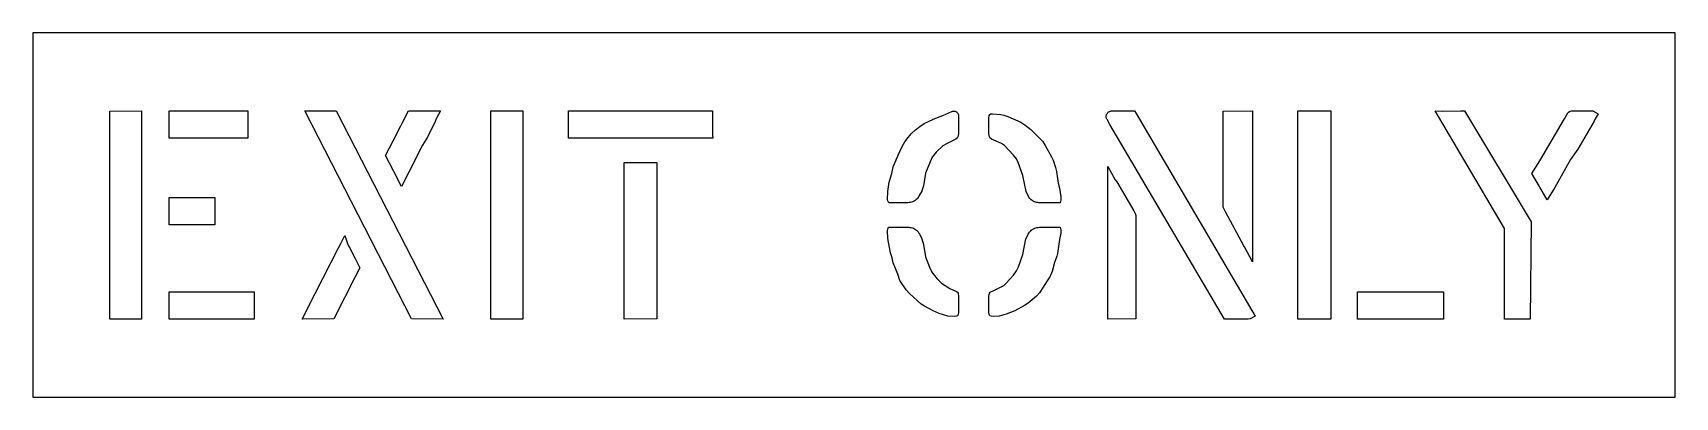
# Model space of a CAD drawing. Header units: inches. Extents: x 0 to 63, y 0 to 14.
import ezdxf

# ---------------------------------------------------------------- set-up
doc = ezdxf.new("R2010")
doc.units = ezdxf.units.IN
doc.header["$MEASUREMENT"] = 0
doc.layers.add('CUT', color=1, linetype='Continuous')

msp = doc.modelspace()

# ---------------------------------------------------------------- linework, layer by layer
at = {"layer": 'CUT'}
for points in [[(0, 0), (63, 0), (63, 14), (0, 14)], [(2.947, 10.995), (4.162, 10.996), (4.162, 3), (2.947, 3), (2.947, 3)], [(8.244, 9.956), (5.233, 9.956), (5.233, 11), (8.243, 11)], [(15.746, 2.999), (14.527, 3.005), (10.438, 10.999), (11.634, 10.997)], [(15.138, 9.995), (14.941, 9.686), (14.439, 8.666), (14.143, 8.096), (13.849, 8.668), (13.835, 8.696), (13.533, 9.284), (13.83, 9.875), (14.414, 10.996), (15.639, 10.999), (15.483, 10.716), (15.433, 10.598)], [(17.575, 11), (18.79, 11), (18.79, 3.004), (17.575, 3.003)], [(20.543, 9.956), (20.545, 11), (26.077, 11), (26.078, 10.114), (26.075, 10.061), (26.079, 9.956)], [(35.366, 10.989), (35.384, 10.984), (35.402, 10.977), (35.418, 10.969), (35.434, 10.959), (35.448, 10.947), (35.461, 10.934), (35.473, 10.919), (35.483, 10.903), (35.491, 10.887), (35.498, 10.869), (35.503, 10.851), (35.506, 10.833), (35.507, 10.815), (35.507, 10.564), (35.506, 10.434), (35.506, 10.114), (35.488, 9.997), (35.462, 9.957), (35.412, 9.917), (35.043, 9.738), (34.913, 9.652), (34.648, 9.415), (34.503, 9.223), (34.419, 9.043), (34.249, 8.605), (34.16, 8.116), (34.106, 7.931), (34.102, 7.918), (34.1, 7.913), (34.005, 7.749), (33.981, 7.705), (33.953, 7.664), (33.921, 7.626), (33.886, 7.591), (33.847, 7.561), (33.805, 7.534), (33.761, 7.512), (33.714, 7.494), (33.666, 7.482), (33.617, 7.474), (33.567, 7.472), (33.378, 7.472), (32.83, 7.472), (32.8, 7.538), (32.789, 7.598), (32.793, 7.906), (32.853, 8.257), (32.955, 8.597), (33.002, 8.845), (33.192, 9.298), (33.258, 9.443), (33.346, 9.63), (33.451, 9.808), (33.572, 9.975), (33.708, 10.13), (33.858, 10.271), (34.021, 10.398), (34.196, 10.509), (34.38, 10.602), (34.521, 10.674), (34.525, 10.676), (34.531, 10.679), (34.907, 10.823), (35.028, 10.878), (35.257, 10.979), (35.274, 10.985), (35.292, 10.99), (35.311, 10.993), (35.329, 10.993), (35.348, 10.992)], [(37.399, 10.787), (37.894, 10.567), (38.05, 10.469), (38.287, 10.287), (38.744, 9.818), (38.837, 9.676), (39.081, 9.241), (39.135, 9.11), (39.227, 8.825), (39.262, 8.673), (39.333, 8.223), (39.385, 8.025), (39.437, 7.704), (39.437, 7.57), (39.406, 7.472), (38.774, 7.472), (38.592, 7.472), (38.547, 7.474), (38.502, 7.481), (38.458, 7.492), (38.415, 7.508), (38.374, 7.529), (38.336, 7.553), (38.3, 7.581), (38.267, 7.613), (38.238, 7.648), (38.212, 7.685), (38.191, 7.725), (38.104, 7.885), (38.102, 7.889), (38.099, 7.9), (37.978, 8.519), (37.797, 9.014), (37.732, 9.154), (37.619, 9.299), (37.273, 9.676), (37.155, 9.749), (36.779, 9.915), (36.726, 9.951), (36.692, 10), (36.674, 10.117), (36.674, 10.714), (36.683, 10.818), (36.707, 10.863), (36.743, 10.881), (36.817, 10.886), (37.128, 10.861), (37.253, 10.84)], [(41.311, 10.981), (41.332, 10.988), (41.353, 10.994), (41.375, 10.997), (41.398, 10.998), (41.611, 10.998), (42.266, 10.996), (42.323, 10.899), (46.89, 3.117), (46.697, 3.008), (46.619, 3.001), (45.711, 3.002), (41.314, 10.479), (41.206, 10.664), (41.196, 10.683), (41.187, 10.704), (41.181, 10.725), (41.177, 10.747), (41.175, 10.769), (41.176, 10.791), (41.179, 10.814), (41.183, 10.835), (41.19, 10.856), (41.199, 10.877), (41.211, 10.896), (41.223, 10.914), (41.238, 10.931), (41.254, 10.946), (41.272, 10.959), (41.291, 10.971)], [(46.782, 5.204), (46.482, 5.777), (46.449, 5.82), (45.745, 7.122), (45.664, 7.304), (45.664, 10.993), (46.782, 10.997)], [(49.795, 11), (49.795, 3), (48.531, 3), (48.531, 11)], [(54.069, 10.992), (54.773, 10.999), (54.917, 11.001), (57.473, 6.741), (57.434, 3.001), (56.452, 3), (56.452, 6.48), (53.797, 11)], [(59.024, 10.999), (59.778, 10.999), (59.841, 10.996), (60.053, 10.888), (59.93, 10.693), (59.892, 10.603), (59.265, 9.533), (58.988, 9.137), (58.381, 8.055), (58.088, 7.579), (57.808, 8.063), (57.791, 8.09), (57.506, 8.588), (57.803, 9.079), (58.75, 10.691), (58.888, 10.919), (58.914, 10.952), (58.967, 10.986)], [(23.941, 3.007), (22.678, 3.001), (22.678, 9.012), (23.941, 9.012)], [(42.311, 3.005), (41.242, 3.002), (41.242, 3.149), (41.242, 8.857), (41.518, 8.355), (41.579, 8.278), (42.231, 7.16), (42.281, 7.059), (42.311, 6.979)], [(6.98, 7.67), (6.981, 6.627), (5.233, 6.627), (5.231, 7.67)], [(35.506, 3.875), (35.506, 3.263), (35.496, 3.174), (35.469, 3.129), (35.431, 3.11), (35.355, 3.1), (35.102, 3.113), (34.764, 3.221), (34.542, 3.319), (34.2, 3.495), (34.08, 3.571), (33.63, 3.985), (33.503, 4.12), (33.264, 4.489), (33.183, 4.725), (33.002, 5.157), (32.961, 5.348), (32.896, 5.546), (32.793, 6.092), (32.788, 6.4), (32.8, 6.46), (32.822, 6.527), (33.417, 6.527), (33.601, 6.527), (33.648, 6.525), (33.694, 6.518), (33.739, 6.506), (33.783, 6.49), (33.824, 6.469), (33.864, 6.444), (33.901, 6.415), (33.934, 6.383), (33.964, 6.347), (33.99, 6.308), (34.013, 6.267), (34.096, 6.103), (34.097, 6.1), (34.1, 6.089), (34.163, 5.87), (34.249, 5.394), (34.402, 4.995), (34.491, 4.802), (34.694, 4.546), (34.851, 4.383), (35.173, 4.174), (35.428, 4.061), (35.466, 4.031), (35.49, 3.992)], [(38.614, 4.004), (38.495, 3.883), (38.186, 3.61), (38.042, 3.519), (37.666, 3.314), (37.332, 3.191), (37.075, 3.112), (36.835, 3.1), (36.758, 3.108), (36.717, 3.125), (36.684, 3.177), (36.674, 3.267), (36.674, 3.879), (36.692, 3.994), (36.718, 4.032), (36.894, 4.11), (37.247, 4.296), (37.338, 4.385), (37.614, 4.693), (37.735, 4.849), (37.805, 5.004), (37.98, 5.486), (38.095, 6.079), (38.098, 6.089), (38.1, 6.092), (38.185, 6.259), (38.208, 6.301), (38.235, 6.341), (38.267, 6.378), (38.302, 6.411), (38.34, 6.441), (38.381, 6.467), (38.424, 6.489), (38.469, 6.505), (38.516, 6.518), (38.564, 6.525), (38.612, 6.528), (38.799, 6.527), (39.409, 6.527), (39.438, 6.423), (39.438, 6.302), (39.381, 6.063), (39.308, 5.527), (39.281, 5.418), (39.191, 5.179), (39.108, 4.834), (39.022, 4.656)], [(12.546, 4.975), (12.363, 4.62), (11.551, 3.006), (10.331, 2.999), (10.475, 3.262), (10.528, 3.388), (11.722, 5.741), (11.804, 5.879), (11.963, 6.217), (12.077, 5.872), (12.108, 5.814), (12.153, 5.747), (12.366, 5.332)], [(8.486, 3), (5.233, 3), (5.232, 4.043), (8.486, 4.043)], [(54.119, 3.808), (54.119, 3), (50.816, 3), (50.817, 4.043), (54.118, 4.043), (54.115, 3.947)]]:
    msp.add_lwpolyline(points, close=True, dxfattribs=at)

doc.saveas('drawing.dxf')
